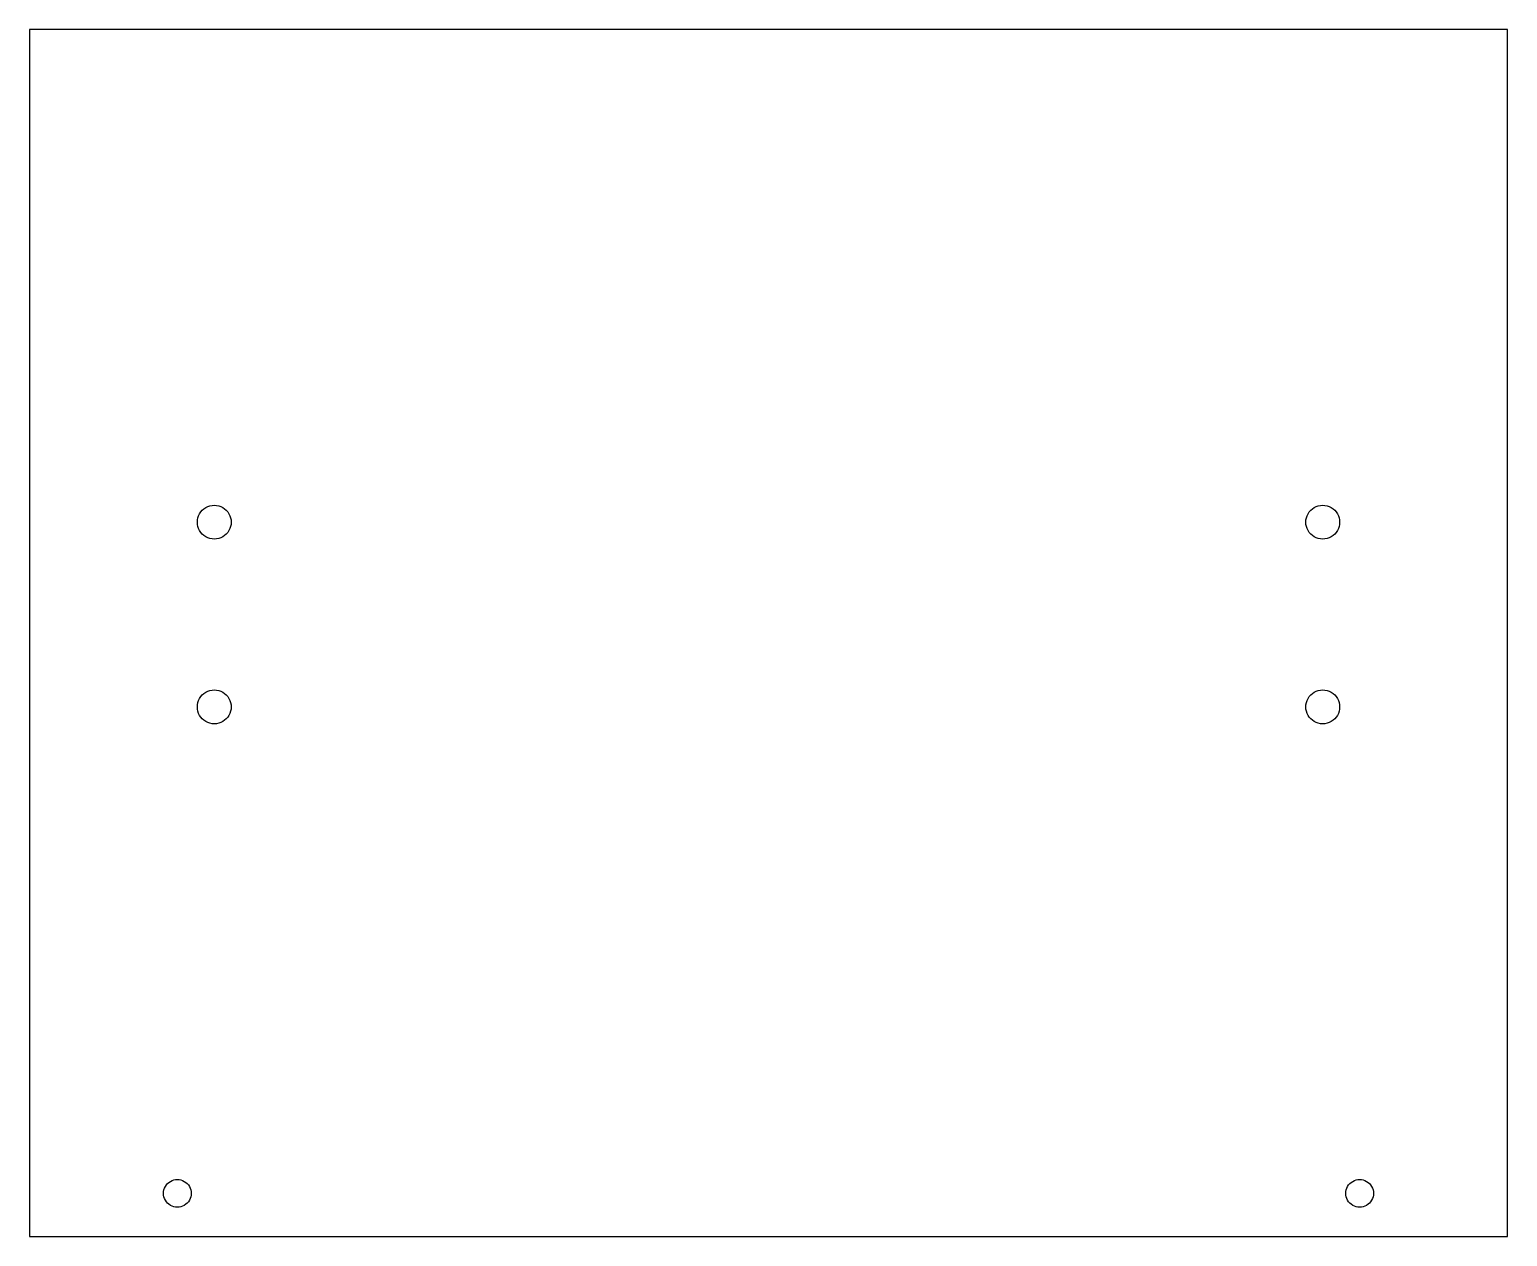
# Model space of a CAD drawing. Header units: metres. Extents: x -6 to 234, y -12 to 184.
import ezdxf

# ---------------------------------------------------------------- set-up
doc = ezdxf.new("R2010")
doc.units = ezdxf.units.M

msp = doc.modelspace()

# ---------------------------------------------------------------- linework, layer by layer
for p, q in [((234, 184), (-6, 184)), ((-6, 184), (-6, -12)), ((234, -12), (234, 184)), ((21.6184, 105.375), (21.8183, 105.674)), ((21.8183, 105.674), (22.0555, 105.945)), ((22.0555, 105.945), (22.3259, 106.182)), ((22.3259, 106.182), (22.625, 106.382)), ((22.625, 106.382), (22.9476, 106.541)), ((22.9476, 106.541), (23.2882, 106.656)), ((23.2882, 106.656), (23.6411, 106.726)), ((23.6411, 106.726), (24, 106.75)), ((24, 106.75), (24.3589, 106.726)), ((24.3589, 106.726), (24.7118, 106.656)), ((24.7118, 106.656), (25.0524, 106.541)), ((25.0524, 106.541), (25.375, 106.382)), ((25.375, 106.382), (25.6741, 106.182)), ((25.6741, 106.182), (25.9445, 105.945)), ((25.9445, 105.945), (26.1817, 105.674)), ((26.1817, 105.674), (26.3816, 105.375)), ((201.618, 105.375), (201.818, 105.674)), ((201.818, 105.674), (202.055, 105.945)), ((202.055, 105.945), (202.326, 106.182)), ((202.326, 106.182), (202.625, 106.382)), ((202.625, 106.382), (202.948, 106.541)), ((202.948, 106.541), (203.288, 106.656)), ((203.288, 106.656), (203.641, 106.726)), ((203.641, 106.726), (204, 106.75)), ((204, 106.75), (204.359, 106.726)), ((204.359, 106.726), (204.712, 106.656)), ((204.712, 106.656), (205.052, 106.541)), ((205.052, 106.541), (205.375, 106.382)), ((205.375, 106.382), (205.674, 106.182)), ((205.674, 106.182), (205.945, 105.945)), ((205.945, 105.945), (206.182, 105.674)), ((206.182, 105.674), (206.382, 105.375)), ((21.25, 104), (21.2735, 104.359)), ((21.2735, 103.641), (21.25, 104)), ((21.2735, 104.359), (21.3437, 104.712)), ((21.3437, 103.288), (21.2735, 103.641)), ((21.3437, 104.712), (21.4593, 105.052)), ((21.4593, 102.948), (21.3437, 103.288)), ((21.4593, 105.052), (21.6184, 105.375)), ((26.3816, 105.375), (26.5407, 105.052)), ((26.5407, 105.052), (26.6563, 104.712)), ((26.6563, 103.288), (26.5407, 102.948)), ((26.6563, 104.712), (26.7265, 104.359)), ((26.7265, 103.641), (26.6563, 103.288)), ((26.7265, 104.359), (26.75, 104)), ((26.75, 104), (26.7265, 103.641)), ((201.25, 104), (201.274, 104.359)), ((201.274, 103.641), (201.25, 104)), ((201.274, 104.359), (201.344, 104.712)), ((201.344, 103.288), (201.274, 103.641)), ((201.344, 104.712), (201.459, 105.052)), ((201.459, 102.948), (201.344, 103.288)), ((201.459, 105.052), (201.618, 105.375)), ((206.382, 105.375), (206.541, 105.052)), ((206.541, 105.052), (206.656, 104.712)), ((206.656, 103.288), (206.541, 102.948)), ((206.656, 104.712), (206.726, 104.359)), ((206.726, 103.641), (206.656, 103.288)), ((206.726, 104.359), (206.75, 104)), ((206.75, 104), (206.726, 103.641)), ((21.6184, 102.625), (21.4593, 102.948)), ((21.8183, 102.326), (21.6184, 102.625)), ((22.0555, 102.055), (21.8183, 102.326)), ((22.3259, 101.818), (22.0555, 102.055)), ((22.625, 101.618), (22.3259, 101.818)), ((22.9476, 101.459), (22.625, 101.618)), ((23.2882, 101.344), (22.9476, 101.459)), ((23.6411, 101.274), (23.2882, 101.344)), ((24, 101.25), (23.6411, 101.274)), ((24.3589, 101.274), (24, 101.25)), ((24.7118, 101.344), (24.3589, 101.274)), ((25.0524, 101.459), (24.7118, 101.344)), ((25.375, 101.618), (25.0524, 101.459)), ((25.6741, 101.818), (25.375, 101.618)), ((25.9445, 102.055), (25.6741, 101.818)), ((26.1817, 102.326), (25.9445, 102.055)), ((26.3816, 102.625), (26.1817, 102.326)), ((26.5407, 102.948), (26.3816, 102.625)), ((201.618, 102.625), (201.459, 102.948)), ((201.818, 102.326), (201.618, 102.625)), ((202.055, 102.055), (201.818, 102.326)), ((202.326, 101.818), (202.055, 102.055)), ((202.625, 101.618), (202.326, 101.818)), ((202.948, 101.459), (202.625, 101.618)), ((203.288, 101.344), (202.948, 101.459)), ((203.641, 101.274), (203.288, 101.344)), ((204, 101.25), (203.641, 101.274)), ((204.359, 101.274), (204, 101.25)), ((204.712, 101.344), (204.359, 101.274)), ((205.052, 101.459), (204.712, 101.344)), ((205.375, 101.618), (205.052, 101.459)), ((205.674, 101.818), (205.375, 101.618)), ((205.945, 102.055), (205.674, 101.818)), ((206.182, 102.326), (205.945, 102.055)), ((206.382, 102.625), (206.182, 102.326)), ((206.541, 102.948), (206.382, 102.625)), ((21.2735, 74.3589), (21.3437, 74.7118)), ((21.3437, 74.7118), (21.4593, 75.0524)), ((21.4593, 75.0524), (21.6184, 75.375)), ((21.6184, 75.375), (21.8183, 75.6741)), ((21.8183, 75.6741), (22.0555, 75.9445)), ((22.0555, 75.9445), (22.3259, 76.1817)), ((22.3259, 76.1817), (22.625, 76.3816)), ((22.625, 76.3816), (22.9476, 76.5407)), ((22.9476, 76.5407), (23.2882, 76.6563)), ((23.2882, 76.6563), (23.6411, 76.7265)), ((23.6411, 76.7265), (24, 76.75)), ((24, 76.75), (24.3589, 76.7265)), ((24.3589, 76.7265), (24.7118, 76.6563)), ((24.7118, 76.6563), (25.0524, 76.5407)), ((25.0524, 76.5407), (25.375, 76.3816)), ((25.375, 76.3816), (25.6741, 76.1817)), ((25.6741, 76.1817), (25.9445, 75.9445)), ((25.9445, 75.9445), (26.1817, 75.6741)), ((26.1817, 75.6741), (26.3816, 75.375)), ((26.3816, 75.375), (26.5407, 75.0524)), ((26.5407, 75.0524), (26.6563, 74.7118)), ((26.6563, 74.7118), (26.7265, 74.3589)), ((201.274, 74.3589), (201.344, 74.7118)), ((201.344, 74.7118), (201.459, 75.0524)), ((201.459, 75.0524), (201.618, 75.375)), ((201.618, 75.375), (201.818, 75.6741)), ((201.818, 75.6741), (202.055, 75.9445)), ((202.055, 75.9445), (202.326, 76.1817)), ((202.326, 76.1817), (202.625, 76.3816)), ((202.625, 76.3816), (202.948, 76.5407)), ((202.948, 76.5407), (203.288, 76.6563)), ((203.288, 76.6563), (203.641, 76.7265)), ((203.641, 76.7265), (204, 76.75)), ((204, 76.75), (204.359, 76.7265)), ((204.359, 76.7265), (204.712, 76.6563)), ((204.712, 76.6563), (205.052, 76.5407)), ((205.052, 76.5407), (205.375, 76.3816)), ((205.375, 76.3816), (205.674, 76.1817)), ((205.674, 76.1817), (205.945, 75.9445)), ((205.945, 75.9445), (206.182, 75.6741)), ((206.182, 75.6741), (206.382, 75.375)), ((206.382, 75.375), (206.541, 75.0524)), ((206.541, 75.0524), (206.656, 74.7118)), ((206.656, 74.7118), (206.726, 74.3589)), ((21.25, 74), (21.2735, 74.3589)), ((21.2735, 73.6411), (21.25, 74)), ((21.3437, 73.2882), (21.2735, 73.6411)), ((21.4593, 72.9476), (21.3437, 73.2882)), ((21.6184, 72.625), (21.4593, 72.9476)), ((21.8183, 72.3259), (21.6184, 72.625)), ((22.0555, 72.0555), (21.8183, 72.3259)), ((22.3259, 71.8183), (22.0555, 72.0555)), ((25.9445, 72.0555), (25.6741, 71.8183)), ((26.1817, 72.3259), (25.9445, 72.0555)), ((26.3816, 72.625), (26.1817, 72.3259)), ((26.5407, 72.9476), (26.3816, 72.625)), ((26.6563, 73.2882), (26.5407, 72.9476)), ((26.7265, 73.6411), (26.6563, 73.2882)), ((26.7265, 74.3589), (26.75, 74)), ((26.75, 74), (26.7265, 73.6411)), ((201.25, 74), (201.274, 74.3589)), ((201.274, 73.6411), (201.25, 74)), ((201.344, 73.2882), (201.274, 73.6411)), ((201.459, 72.9476), (201.344, 73.2882)), ((201.618, 72.625), (201.459, 72.9476)), ((201.818, 72.3259), (201.618, 72.625)), ((202.055, 72.0555), (201.818, 72.3259)), ((202.326, 71.8183), (202.055, 72.0555)), ((205.945, 72.0555), (205.674, 71.8183)), ((206.182, 72.3259), (205.945, 72.0555)), ((206.382, 72.625), (206.182, 72.3259)), ((206.541, 72.9476), (206.382, 72.625)), ((206.656, 73.2882), (206.541, 72.9476)), ((206.726, 73.6411), (206.656, 73.2882)), ((206.726, 74.3589), (206.75, 74)), ((206.75, 74), (206.726, 73.6411)), ((22.625, 71.6184), (22.3259, 71.8183)), ((22.9476, 71.4593), (22.625, 71.6184)), ((23.2882, 71.3437), (22.9476, 71.4593)), ((23.6411, 71.2735), (23.2882, 71.3437)), ((24, 71.25), (23.6411, 71.2735)), ((24.3589, 71.2735), (24, 71.25)), ((24.7118, 71.3437), (24.3589, 71.2735)), ((25.0524, 71.4593), (24.7118, 71.3437)), ((25.375, 71.6184), (25.0524, 71.4593)), ((25.6741, 71.8183), (25.375, 71.6184)), ((202.625, 71.6184), (202.326, 71.8183)), ((202.948, 71.4593), (202.625, 71.6184)), ((203.288, 71.3437), (202.948, 71.4593)), ((203.641, 71.2735), (203.288, 71.3437)), ((204, 71.25), (203.641, 71.2735)), ((204.359, 71.2735), (204, 71.25)), ((204.712, 71.3437), (204.359, 71.2735)), ((205.052, 71.4593), (204.712, 71.3437)), ((205.375, 71.6184), (205.052, 71.4593)), ((205.674, 71.8183), (205.375, 71.6184)), ((15.75, -5), (15.7692, -4.70632)), ((15.7692, -4.70632), (15.8267, -4.41766)), ((15.8267, -4.41766), (15.9213, -4.13896)), ((15.9213, -4.13896), (16.0514, -3.875)), ((16.0514, -3.875), (16.215, -3.63029)), ((16.215, -3.63029), (16.409, -3.40901)), ((16.409, -3.40901), (16.6303, -3.21495)), ((16.6303, -3.21495), (16.875, -3.05144)), ((16.875, -3.05144), (17.139, -2.92127)), ((17.139, -2.92127), (17.4177, -2.82667)), ((17.4177, -2.82667), (17.7063, -2.76925)), ((17.7063, -2.76925), (18, -2.75)), ((18, -2.75), (18.2937, -2.76925)), ((18.2937, -2.76925), (18.5823, -2.82667)), ((18.5823, -2.82667), (18.861, -2.92127)), ((18.861, -2.92127), (19.125, -3.05144)), ((19.125, -3.05144), (19.3697, -3.21495)), ((19.3697, -3.21495), (19.591, -3.40901)), ((19.591, -3.40901), (19.785, -3.63029)), ((19.785, -3.63029), (19.9486, -3.875)), ((19.9486, -3.875), (20.0787, -4.13896)), ((20.0787, -4.13896), (20.1733, -4.41766)), ((20.1733, -4.41766), (20.2308, -4.70632)), ((20.2308, -4.70632), (20.25, -5)), ((207.75, -5), (207.769, -4.70632)), ((207.769, -4.70632), (207.827, -4.41766)), ((207.827, -4.41766), (207.921, -4.13896)), ((207.921, -4.13896), (208.051, -3.875)), ((208.051, -3.875), (208.215, -3.63029)), ((208.215, -3.63029), (208.409, -3.40901)), ((208.409, -3.40901), (208.63, -3.21495)), ((208.63, -3.21495), (208.875, -3.05144)), ((208.875, -3.05144), (209.139, -2.92127)), ((209.139, -2.92127), (209.418, -2.82667)), ((209.418, -2.82667), (209.706, -2.76925)), ((209.706, -2.76925), (210, -2.75)), ((210, -2.75), (210.294, -2.76925)), ((210.294, -2.76925), (210.582, -2.82667)), ((210.582, -2.82667), (210.861, -2.92127)), ((210.861, -2.92127), (211.125, -3.05144)), ((211.125, -3.05144), (211.37, -3.21495)), ((211.37, -3.21495), (211.591, -3.40901)), ((211.591, -3.40901), (211.785, -3.63029)), ((211.785, -3.63029), (211.949, -3.875)), ((211.949, -3.875), (212.079, -4.13896)), ((212.079, -4.13896), (212.173, -4.41766)), ((212.173, -4.41766), (212.231, -4.70632)), ((212.231, -4.70632), (212.25, -5)), ((15.7692, -5.29368), (15.75, -5)), ((15.8267, -5.58234), (15.7692, -5.29368)), ((15.9213, -5.86104), (15.8267, -5.58234)), ((16.0514, -6.125), (15.9213, -5.86104)), ((16.215, -6.36971), (16.0514, -6.125)), ((16.409, -6.59099), (16.215, -6.36971)), ((16.6303, -6.78504), (16.409, -6.59099)), ((16.875, -6.94856), (16.6303, -6.78504)), ((17.139, -7.07873), (16.875, -6.94856)), ((17.4177, -7.17333), (17.139, -7.07873)), ((17.7063, -7.23075), (17.4177, -7.17333)), ((18.5823, -7.17333), (18.2937, -7.23075)), ((18.861, -7.07873), (18.5823, -7.17333)), ((19.125, -6.94856), (18.861, -7.07873)), ((19.3697, -6.78504), (19.125, -6.94856)), ((19.591, -6.59099), (19.3697, -6.78504)), ((19.785, -6.36971), (19.591, -6.59099)), ((19.9486, -6.125), (19.785, -6.36971)), ((20.0787, -5.86104), (19.9486, -6.125)), ((20.1733, -5.58234), (20.0787, -5.86104)), ((20.2308, -5.29368), (20.1733, -5.58234)), ((20.25, -5), (20.2308, -5.29368)), ((207.769, -5.29368), (207.75, -5)), ((207.827, -5.58234), (207.769, -5.29368)), ((207.921, -5.86104), (207.827, -5.58234)), ((208.051, -6.125), (207.921, -5.86104)), ((208.215, -6.36971), (208.051, -6.125)), ((208.409, -6.59099), (208.215, -6.36971)), ((208.63, -6.78504), (208.409, -6.59099)), ((208.875, -6.94856), (208.63, -6.78504)), ((209.139, -7.07873), (208.875, -6.94856)), ((209.418, -7.17333), (209.139, -7.07873)), ((209.706, -7.23075), (209.418, -7.17333)), ((210.582, -7.17333), (210.294, -7.23075)), ((210.861, -7.07873), (210.582, -7.17333)), ((211.125, -6.94856), (210.861, -7.07873)), ((211.37, -6.78504), (211.125, -6.94856)), ((211.591, -6.59099), (211.37, -6.78504)), ((211.785, -6.36971), (211.591, -6.59099)), ((211.949, -6.125), (211.785, -6.36971)), ((212.079, -5.86104), (211.949, -6.125)), ((212.173, -5.58234), (212.079, -5.86104)), ((212.231, -5.29368), (212.173, -5.58234)), ((212.25, -5), (212.231, -5.29368)), ((18, -7.25), (17.7063, -7.23075)), ((18.2937, -7.23075), (18, -7.25)), ((210, -7.25), (209.706, -7.23075)), ((210.294, -7.23075), (210, -7.25)), ((-6, -12), (234, -12))]:
    msp.add_line(p, q)

doc.saveas('drawing.dxf')
